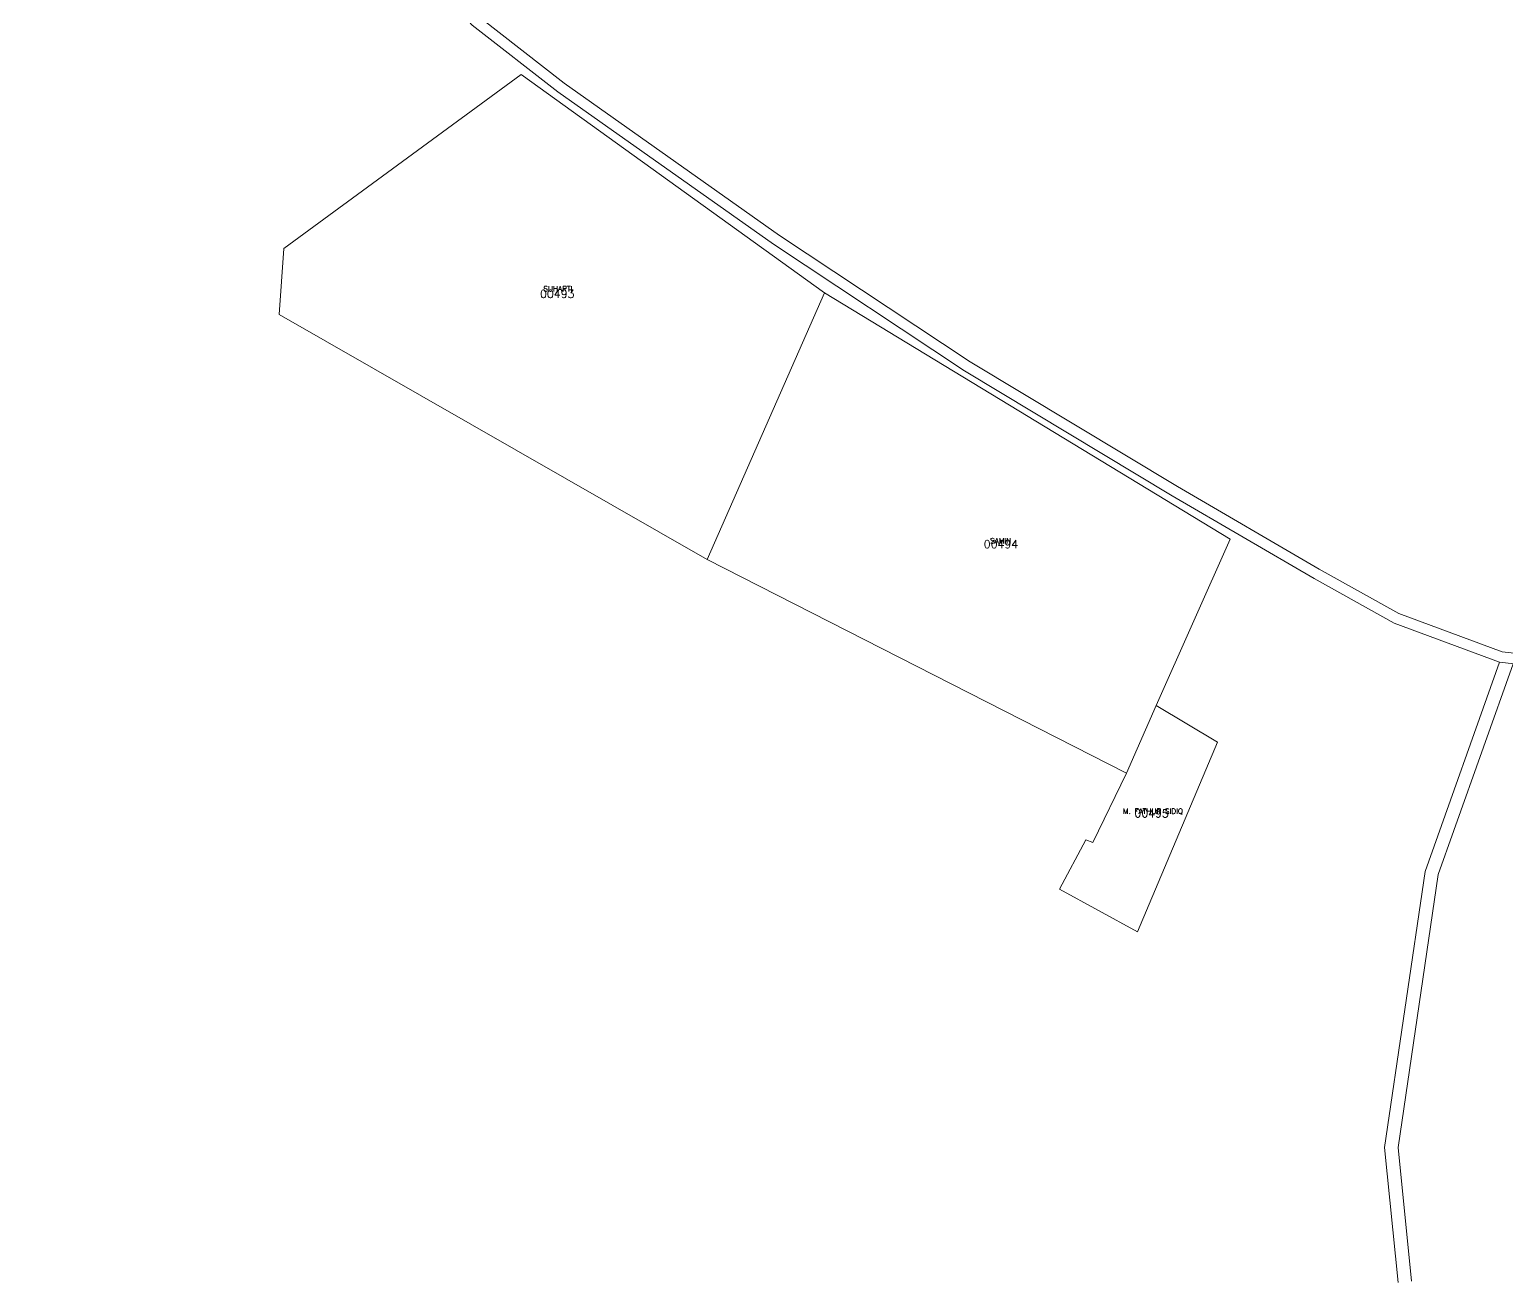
# Model space of a CAD drawing. Header units: inches. Extents: x 127149 to 132166, y 1065498 to 1071385.
# Drawn here: x 129882 to 130436, y 1065974 to 1066443 of the extents above; entities that cross this region are included whole.
import ezdxf
from ezdxf.enums import TextEntityAlignment as Align

# ---------------------------------------------------------------- set-up
doc = ezdxf.new("R2010")
doc.units = ezdxf.units.IN
doc.header["$MEASUREMENT"] = 0
for name, color, linetype in [('020100', 7, 'Continuous'), ('040100', 20, 'Continuous'), ('080201', 7, 'Continuous')]:
    doc.layers.add(name, color=color, linetype=linetype)
doc.styles.add('romans', font='romans.shx')

msp = doc.modelspace()

# ---------------------------------------------------------------- linework, layer by layer
at = {"layer": '020100', "lineweight": 0}
for points in [[(130180.43, 1066344.78), (130066.72, 1066426.62), (129977.75, 1066361.39), (129975.95, 1066336.58), (130136.46, 1066244.75), (130180.43, 1066344.78)], [(130304.71, 1066189.99), (130332.45, 1066252.46), (130180.43, 1066344.78), (130136.46, 1066244.75), (130293.65, 1066164.72), (130304.71, 1066189.99)], [(130293.65, 1066164.72), (130280.96, 1066138.71), (130278.43, 1066139.63), (130268.51, 1066121.18), (130297.71, 1066105.26), (130327.75, 1066176.29), (130304.71, 1066189.99), (130293.65, 1066164.72)]]:
    msp.add_lwpolyline(points, dxfattribs=at)
at = {"layer": '040100', "lineweight": 0}
for points in [[(129626.09, 1066885.8), (129784.03, 1066828.26), (129896.91, 1066781.83), (129958.05, 1066739.6), (129971.38, 1066725.86), (129981.12, 1066714.27), (129989.1, 1066700.1), (129996.98, 1066678.7), (130004.61, 1066641.15), (130014.61, 1066574.05), (130025.69, 1066495.28), (130031.65, 1066470.5), (130038.03, 1066456.58), (130048.32, 1066445.08), (130080.42, 1066420.08), (130161.32, 1066362.95), (130232.94, 1066315.55), (130310.7, 1066268.69), (130363.93, 1066237.71), (130394.03, 1066220.92), (130433.52, 1066206.3)], [(130048.32, 1066445.08), (130080.42, 1066420.08), (130161.32, 1066362.95), (130232.94, 1066315.55), (130310.7, 1066268.69), (130363.93, 1066237.71), (130394.03, 1066220.92), (130433.52, 1066206.3), (130463.15, 1066202.9)], [(130051.06, 1066448.02), (130082.8, 1066423.29), (130163.58, 1066366.25), (130235.07, 1066318.93), (130312.74, 1066272.13), (130365.91, 1066241.19), (130395.7, 1066224.57), (130434.46, 1066210.22), (130463.4, 1066206.9)], [(130051.06, 1066448.02), (130082.8, 1066423.29), (130163.58, 1066366.25), (130235.07, 1066318.93), (130312.74, 1066272.13), (130365.91, 1066241.19), (130395.7, 1066224.57), (130434.46, 1066210.22), (130463.4, 1066206.9)], [(130433.52, 1066206.3), (130405.61, 1066127.85), (130390.4, 1066024.42), (130395.44, 1065973.77)], [(130438.62, 1066205.72), (130416.36, 1066143.14), (130410.49, 1066126.64), (130395.44, 1066024.3), (130400.41, 1065974.26)]]:
    msp.add_lwpolyline(points, dxfattribs=at)

# ---------------------------------------------------------------- texts
at = {"lineweight": 0, "style": 'romans'}
for s, p in [('SUHARTI', (130080.45, 1066345.28)), ('SAMIN', (130246.46, 1066250.77)), ('M. FATHUR SIDIQ', (130303.57, 1066149.41))]:
    msp.add_text(s, height=2, dxfattribs=at).set_placement(p, align=Align.CENTER)
at = {"layer": '080201', "lineweight": 0, "style": 'romans'}
for s, p in [('00493', (130080.21, 1066342.84)), ('00494', (130246.55, 1066249.02)), ('00495', (130303.04, 1066148.11))]:
    msp.add_text(s, height=3, dxfattribs=at).set_placement(p, align=Align.CENTER)

doc.saveas('drawing.dxf')
